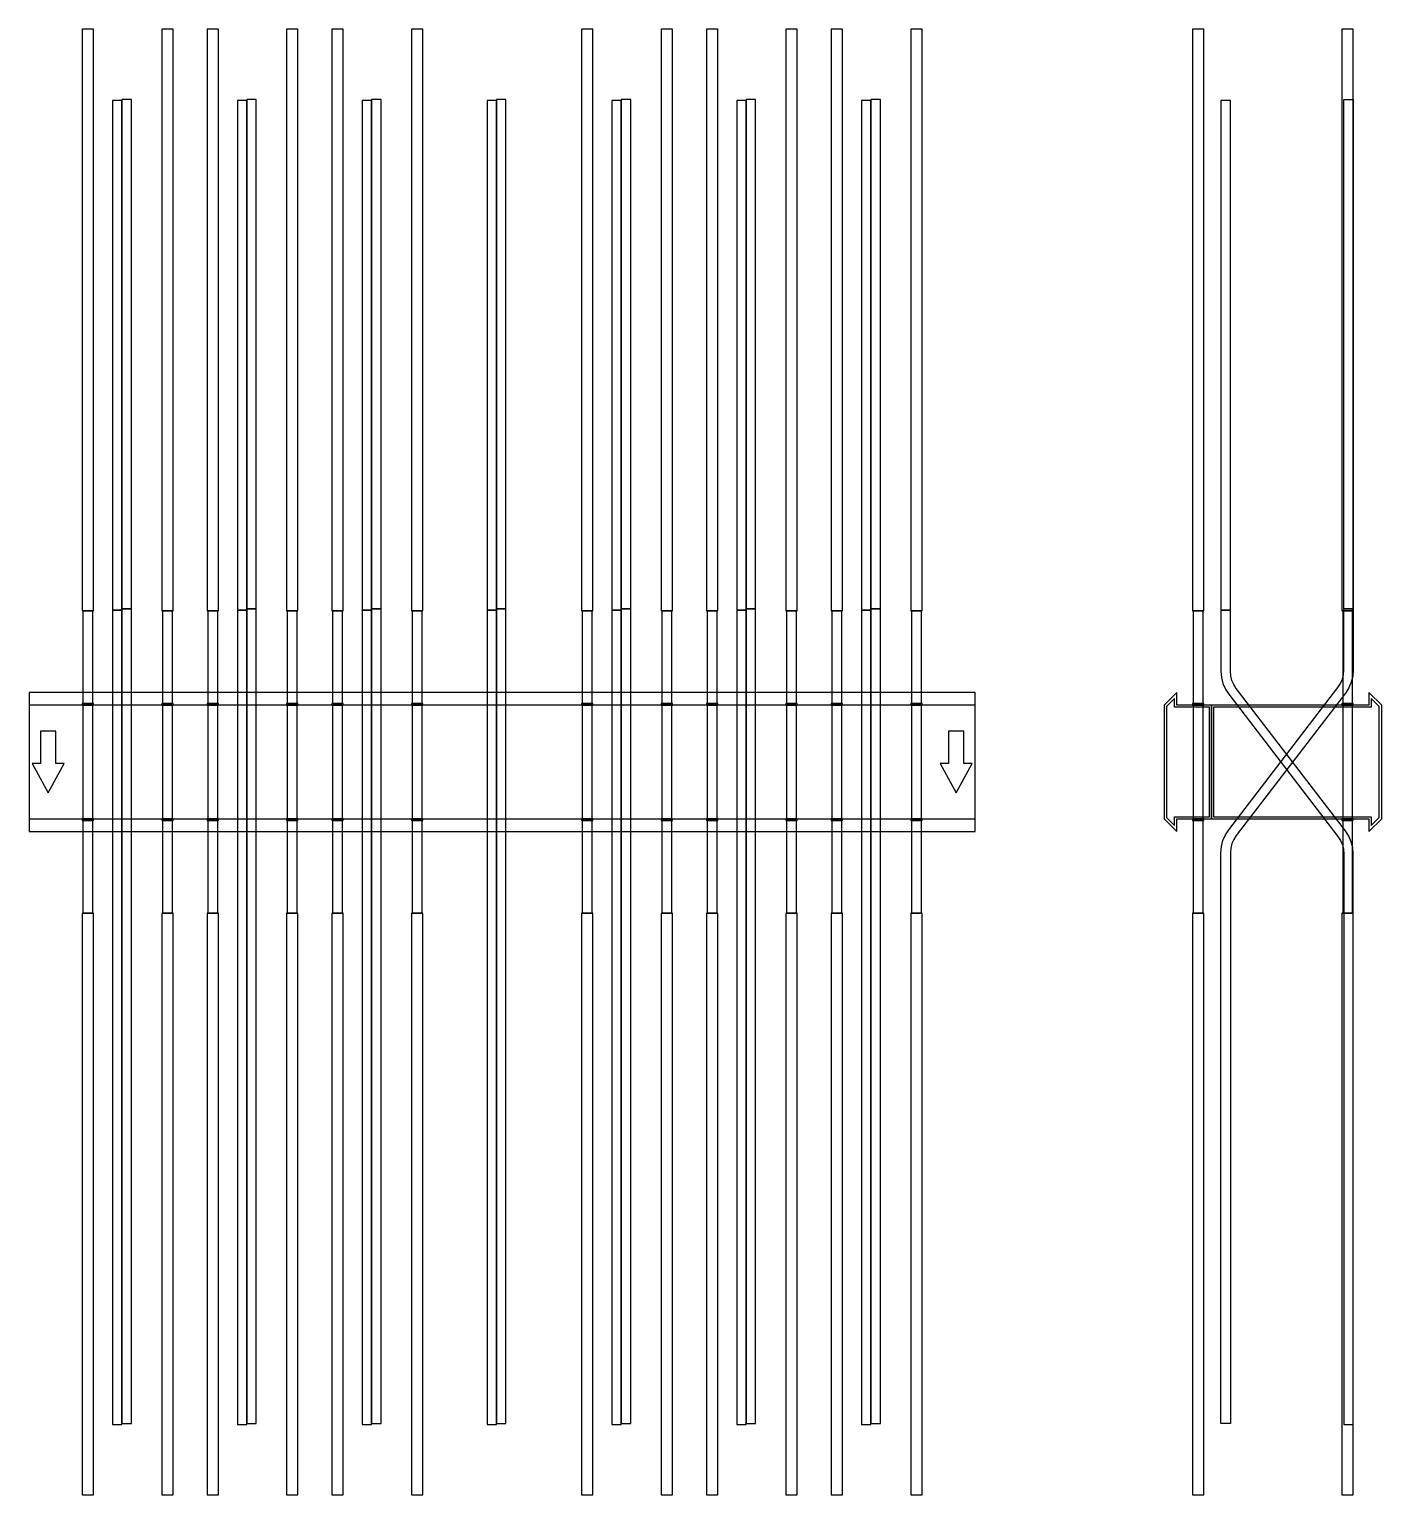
# Model space of a CAD drawing. Extents: x 0 to 1430, y -775 to 775.
import ezdxf

# ---------------------------------------------------------------- set-up
doc = ezdxf.new("R2010")
doc.units = 0
doc.layers.add('Halfen', color=7, linetype='CONTINUOUS')

msp = doc.modelspace()

# ---------------------------------------------------------------- linework, layer by layer
at = {"layer": 'Halfen', "color": 7}
for points in [[(68, 160), (68, 775), (56, 775), (56, 160)], [(152, 160), (152, 775), (140, 775), (140, 160)], [(200, 160), (200, 775), (188, 775), (188, 160)], [(284, 160), (284, 775), (272, 775), (272, 160)], [(332, 160), (332, 775), (320, 775), (320, 160)], [(416, 160), (416, 775), (404, 775), (404, 160)], [(596, 160), (596, 775), (584, 775), (584, 160)], [(680, 160), (680, 775), (668, 775), (668, 160)], [(728, 160), (728, 775), (716, 775), (716, 160)], [(812, 160), (812, 775), (800, 775), (800, 160)], [(860, 160), (860, 775), (848, 775), (848, 160)], [(944, 160), (944, 775), (932, 775), (932, 160)], [(1242, 160), (1242, 775), (1230, 775), (1230, 160)], [(1400, 160), (1400, 775), (1388, 775), (1388, 160)], [(98, 160.757), (98, 699.757), (88, 699.757), (88, 160.757)], [(108, 161.923), (108, 700.923), (98, 700.923), (98, 161.923)], [(230, 160.757), (230, 699.757), (220, 699.757), (220, 160.757)], [(240, 161.923), (240, 700.923), (230, 700.923), (230, 161.923)], [(362, 160.757), (362, 699.757), (352, 699.757), (352, 160.757)], [(372, 161.923), (372, 700.923), (362, 700.923), (362, 161.923)], [(494, 160.757), (494, 699.757), (484, 699.757), (484, 160.757)], [(504, 161.923), (504, 700.923), (494, 700.923), (494, 161.923)], [(626, 160.757), (626, 699.757), (616, 699.757), (616, 160.757)], [(636, 161.923), (636, 700.923), (626, 700.923), (626, 161.923)], [(758, 160.757), (758, 699.757), (748, 699.757), (748, 160.757)], [(768, 161.923), (768, 700.923), (758, 700.923), (758, 161.923)], [(890, 160.757), (890, 699.757), (880, 699.757), (880, 160.757)], [(900, 161.923), (900, 700.923), (890, 700.923), (890, 161.923)], [(1270, 160.757), (1270, 699.757), (1260, 699.757), (1260, 160.757)], [(1390, 161.923), (1390, 700.923), (1400, 700.923), (1400, 161.923)], [(67.25, 62), (67.25, 160), (56.75, 160), (56.75, 62)], [(98, -700.923), (98, 160.757), (88, 160.757), (88, -700.923)], [(108, -699.757), (108, 161.923), (98, 161.923), (98, -699.757)], [(151.25, 62), (151.25, 160), (140.75, 160), (140.75, 62)], [(199.25, 62), (199.25, 160), (188.75, 160), (188.75, 62)], [(230, -700.923), (230, 160.757), (220, 160.757), (220, -700.923)], [(240, -699.757), (240, 161.923), (230, 161.923), (230, -699.757)], [(283.25, 62), (283.25, 160), (272.75, 160), (272.75, 62)], [(331.25, 62), (331.25, 160), (320.75, 160), (320.75, 62)], [(362, -700.923), (362, 160.757), (352, 160.757), (352, -700.923)], [(372, -699.757), (372, 161.923), (362, 161.923), (362, -699.757)], [(415.25, 62), (415.25, 160), (404.75, 160), (404.75, 62)], [(494, -700.923), (494, 160.757), (484, 160.757), (484, -700.923)], [(504, -699.757), (504, 161.923), (494, 161.923), (494, -699.757)], [(595.25, 62), (595.25, 160), (584.75, 160), (584.75, 62)], [(626, -700.923), (626, 160.757), (616, 160.757), (616, -700.923)], [(636, -699.757), (636, 161.923), (626, 161.923), (626, -699.757)], [(679.25, 62), (679.25, 160), (668.75, 160), (668.75, 62)], [(727.25, 62), (727.25, 160), (716.75, 160), (716.75, 62)], [(758, -700.923), (758, 160.757), (748, 160.757), (748, -700.923)], [(768, -699.757), (768, 161.923), (758, 161.923), (758, -699.757)], [(811.25, 62), (811.25, 160), (800.75, 160), (800.75, 62)], [(859.25, 62), (859.25, 160), (848.75, 160), (848.75, 62)], [(890, -700.923), (890, 160.757), (880, 160.757), (880, -700.923)], [(900, -699.757), (900, 161.923), (890, 161.923), (890, -699.757)], [(943.25, 62), (943.25, 160), (932.75, 160), (932.75, 62)], [(1241.25, 62), (1241.25, 160), (1230.75, 160), (1230.75, 62)], [(1260, -699.757), (1260, -96.007), (1260.534, -89.492), (1262.123, -83.15), (1264.723, -77.152), (1268.266, -71.657), (1383.801, 78.911), (1386.458, 83.032), (1388.408, 87.53), (1389.599, 92.287), (1390, 97.174), (1390, 161.923), (1400, 161.923), (1400, 97.174), (1399.466, 90.658), (1397.877, 84.316), (1395.277, 78.318), (1391.734, 72.823), (1276.199, -77.745), (1273.542, -81.866), (1271.592, -86.364), (1270.401, -91.121), (1270, -96.007), (1270, -699.757)], [(1400, -700.923), (1400, -97.174), (1399.466, -90.658), (1397.877, -84.316), (1395.277, -78.318), (1391.734, -72.823), (1276.199, 77.745), (1273.542, 81.865), (1271.592, 86.364), (1270.401, 91.121), (1270, 96.007), (1270, 160.757), (1260, 160.757), (1260, 96.007), (1260.534, 89.492), (1262.123, 83.15), (1264.723, 77.152), (1268.266, 71.657), (1383.801, -78.911), (1386.458, -83.032), (1388.408, -87.531), (1389.599, -92.287), (1390, -97.174), (1390, -700.923)], [(1399.25, 62), (1399.25, 160), (1388.75, 160), (1388.75, 62)], [(0, -73.5), (1000, -73.5), (1000, 73.5), (0, 73.5)], [(68, 60), (68, 62), (56, 62), (56, 60)], [(152, 60), (152, 62), (140, 62), (140, 60)], [(200, 60), (200, 62), (188, 62), (188, 60)], [(284, 60), (284, 62), (272, 62), (272, 60)], [(332, 60), (332, 62), (320, 62), (320, 60)], [(416, 60), (416, 62), (404, 62), (404, 60)], [(596, 60), (596, 62), (584, 62), (584, 60)], [(680, 60), (680, 62), (668, 62), (668, 60)], [(728, 60), (728, 62), (716, 62), (716, 60)], [(812, 60), (812, 62), (800, 62), (800, 60)], [(860, 60), (860, 62), (848, 62), (848, 60)], [(944, 60), (944, 62), (932, 62), (932, 60)], [(1250, -60), (1250, 60), (1213.5, 60), (1213.5, 73.5), (1200, 60), (1200, -60), (1213.5, -73.5), (1213.5, -60)], [(1248, -58), (1248, 58), (1211, 58), (1211, 67.25), (1202.5, 58.75), (1202.5, -58.75), (1211, -67.25), (1211, -58)], [(1242, 60), (1242, 62), (1230, 62), (1230, 60)], [(1430, -60), (1430, 60), (1416.5, 73.5), (1416.5, 60), (1250, 60), (1250, -60), (1416.5, -60), (1416.5, -73.5)], [(1427.5, -58.75), (1427.5, 58.75), (1419, 67.25), (1419, 58), (1252, 58), (1252, -58), (1419, -58), (1419, -67.25)], [(1400, 60), (1400, 62), (1388, 62), (1388, 60)], [(0, -60), (1000, -60), (1000, 60), (0, 60)], [(67.25, -60), (67.25, 60), (56.75, 60), (56.75, -60)], [(151.25, -60), (151.25, 60), (140.75, 60), (140.75, -60)], [(199.25, -60), (199.25, 60), (188.75, 60), (188.75, -60)], [(283.25, -60), (283.25, 60), (272.75, 60), (272.75, -60)], [(331.25, -60), (331.25, 60), (320.75, 60), (320.75, -60)], [(415.25, -60), (415.25, 60), (404.75, 60), (404.75, -60)], [(595.25, -60), (595.25, 60), (584.75, 60), (584.75, -60)], [(679.25, -60), (679.25, 60), (668.75, 60), (668.75, -60)], [(727.25, -60), (727.25, 60), (716.75, 60), (716.75, -60)], [(811.25, -60), (811.25, 60), (800.75, 60), (800.75, -60)], [(859.25, -60), (859.25, 60), (848.75, 60), (848.75, -60)], [(943.25, -60), (943.25, 60), (932.75, 60), (932.75, -60)], [(1241.25, -60), (1241.25, 60), (1230.75, 60), (1230.75, -60)], [(1399.25, -60), (1399.25, 60), (1388.75, 60), (1388.75, -60)], [(20, -32.5), (37, -1.5), (28, -1.5), (28, 32.5), (12, 32.5), (12, -1.5), (3, -1.5)], [(980, -32.5), (997, -1.5), (988, -1.5), (988, 32.5), (972, 32.5), (972, -1.5), (963, -1.5)], [(68, -62), (68, -60), (56, -60), (56, -62)], [(67.25, -160), (67.25, -62), (56.75, -62), (56.75, -160)], [(152, -62), (152, -60), (140, -60), (140, -62)], [(151.25, -160), (151.25, -62), (140.75, -62), (140.75, -160)], [(200, -62), (200, -60), (188, -60), (188, -62)], [(199.25, -160), (199.25, -62), (188.75, -62), (188.75, -160)], [(284, -62), (284, -60), (272, -60), (272, -62)], [(283.25, -160), (283.25, -62), (272.75, -62), (272.75, -160)], [(332, -62), (332, -60), (320, -60), (320, -62)], [(331.25, -160), (331.25, -62), (320.75, -62), (320.75, -160)], [(416, -62), (416, -60), (404, -60), (404, -62)], [(415.25, -160), (415.25, -62), (404.75, -62), (404.75, -160)], [(596, -62), (596, -60), (584, -60), (584, -62)], [(595.25, -160), (595.25, -62), (584.75, -62), (584.75, -160)], [(680, -62), (680, -60), (668, -60), (668, -62)], [(679.25, -160), (679.25, -62), (668.75, -62), (668.75, -160)], [(728, -62), (728, -60), (716, -60), (716, -62)], [(727.25, -160), (727.25, -62), (716.75, -62), (716.75, -160)], [(812, -62), (812, -60), (800, -60), (800, -62)], [(811.25, -160), (811.25, -62), (800.75, -62), (800.75, -160)], [(860, -62), (860, -60), (848, -60), (848, -62)], [(859.25, -160), (859.25, -62), (848.75, -62), (848.75, -160)], [(944, -62), (944, -60), (932, -60), (932, -62)], [(943.25, -160), (943.25, -62), (932.75, -62), (932.75, -160)], [(1242, -62), (1242, -60), (1230, -60), (1230, -62)], [(1241.25, -160), (1241.25, -62), (1230.75, -62), (1230.75, -160)], [(1400, -62), (1400, -60), (1388, -60), (1388, -62)], [(1399.25, -160), (1399.25, -62), (1388.75, -62), (1388.75, -160)], [(68, -775), (68, -160), (56, -160), (56, -775)], [(152, -775), (152, -160), (140, -160), (140, -775)], [(200, -775), (200, -160), (188, -160), (188, -775)], [(284, -775), (284, -160), (272, -160), (272, -775)], [(332, -775), (332, -160), (320, -160), (320, -775)], [(416, -775), (416, -160), (404, -160), (404, -775)], [(596, -775), (596, -160), (584, -160), (584, -775)], [(680, -775), (680, -160), (668, -160), (668, -775)], [(728, -775), (728, -160), (716, -160), (716, -775)], [(812, -775), (812, -160), (800, -160), (800, -775)], [(860, -775), (860, -160), (848, -160), (848, -775)], [(944, -775), (944, -160), (932, -160), (932, -775)], [(1242, -775), (1242, -160), (1230, -160), (1230, -775)], [(1400, -775), (1400, -160), (1388, -160), (1388, -775)]]:
    msp.add_lwpolyline(points, close=True, dxfattribs=at)

doc.saveas('drawing.dxf')
